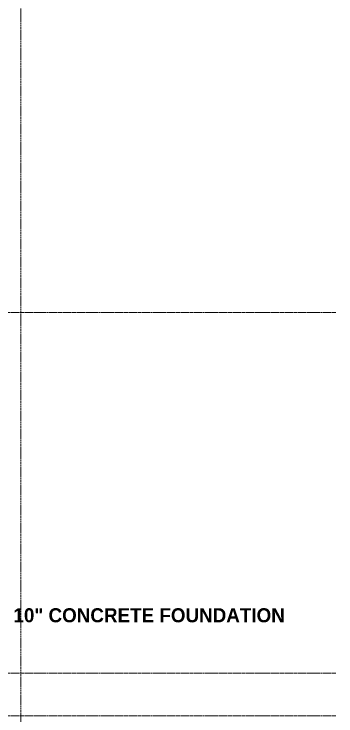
# Model space of a CAD drawing. Header units: inches. Extents: x -9046 to -7171, y -279 to 479.
# Drawn here: x -8340.1 to -8237.2, y 18.4 to 242.7 of the extents above; entities that cross this region are included whole.
import ezdxf

# ---------------------------------------------------------------- set-up
doc = ezdxf.new("R2010")
doc.units = ezdxf.units.IN
doc.header["$MEASUREMENT"] = 0
doc.linetypes.add('Aligning Line 1_8_', pattern=[0.25, 0.125, -0.125])
doc.linetypes.add('Grid Line 1_2_', pattern=[0.875, 0.5, -0.125, 0.125, -0.125])
for name, color, linetype, lineweight in [('A-FLOR-LEVL-1', 51, 'Grid Line 1_2_', 9), ('G-ANNO-SYMB', 111, 'Aligning Line 1_8_', 9), ('G-ANNO-TEXT', 231, 'Continuous', 9)]:
    doc.layers.add(name, color=color, linetype=linetype, lineweight=lineweight)
doc.styles.add('Century Gothic_B', font='GOTHICB.TTF', dxfattribs={"height": 4.5})

msp = doc.modelspace()

# ---------------------------------------------------------------- linework, layer by layer
at = {"layer": 'A-FLOR-LEVL-1'}
for p, q in [((-8237.20435, 147.25), (-9030.84431, 147.25)), ((-8237.20435, 32), (-9030.84431, 32)), ((-8237.20435, 18.375), (-9030.84431, 18.375))]:
    msp.add_line(p, q, dxfattribs=at)
at = {"layer": 'G-ANNO-SYMB'}
msp.add_line((-8337.97222, 405.76985), (-8337.97222, -182.48287), dxfattribs=at)

# ---------------------------------------------------------------- texts
at = {"layer": 'G-ANNO-TEXT', "insert": (-8340.32776, 52.80342), "char_height": 4.5, "width": 105.747, "attachment_point": 1, "style": 'Century Gothic_B'}
msp.add_mtext('10" CONCRETE FOUNDATION', dxfattribs=at)

doc.saveas('drawing.dxf')
